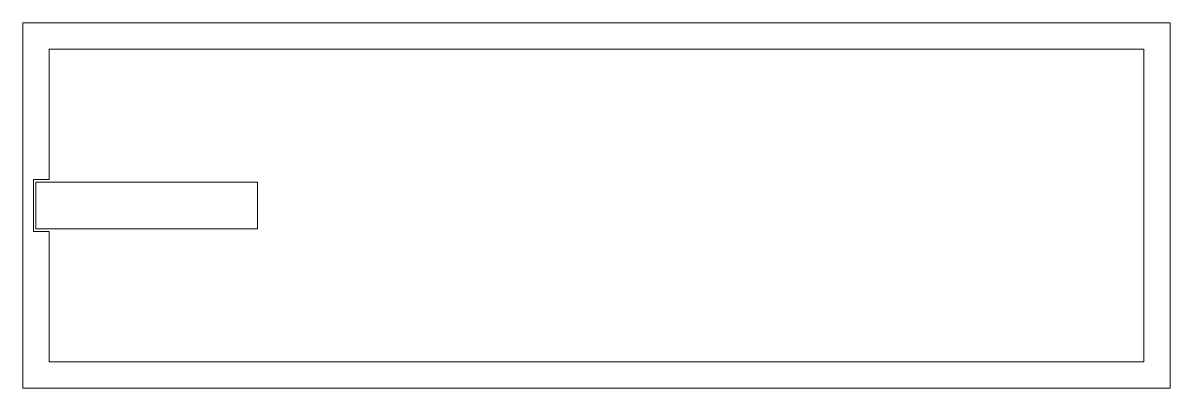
# Model space of a CAD drawing. Header units: metres. Extents: x -220 to 220, y -70 to 70.
import ezdxf

# ---------------------------------------------------------------- set-up
doc = ezdxf.new("R2010")
doc.units = ezdxf.units.M

msp = doc.modelspace()

# ---------------------------------------------------------------- linework, layer by layer
at = {"lineweight": 13}
for p, q in [((-220, 70), (220, 70)), ((-220, 70), (-220, -70)), ((220, 70), (220, -70)), ((-210, 60), (210, 60)), ((-210, 60), (-210, 10)), ((210, 60), (210, -60)), ((-216, 10), (-210, 10)), ((-216, 10), (-216, -10)), ((-216, -10), (-210, -10)), ((-210, -10), (-210, -60)), ((-210, -60), (210, -60)), ((-220, -70), (220, -70))]:
    msp.add_line(p, q, dxfattribs=at)
at = {"lineweight": 13, "flags": 128}
msp.add_lwpolyline([(-130, 9), (-130, -9), (-215, -9), (-215, 9)], close=True, dxfattribs=at)

doc.saveas('drawing.dxf')
